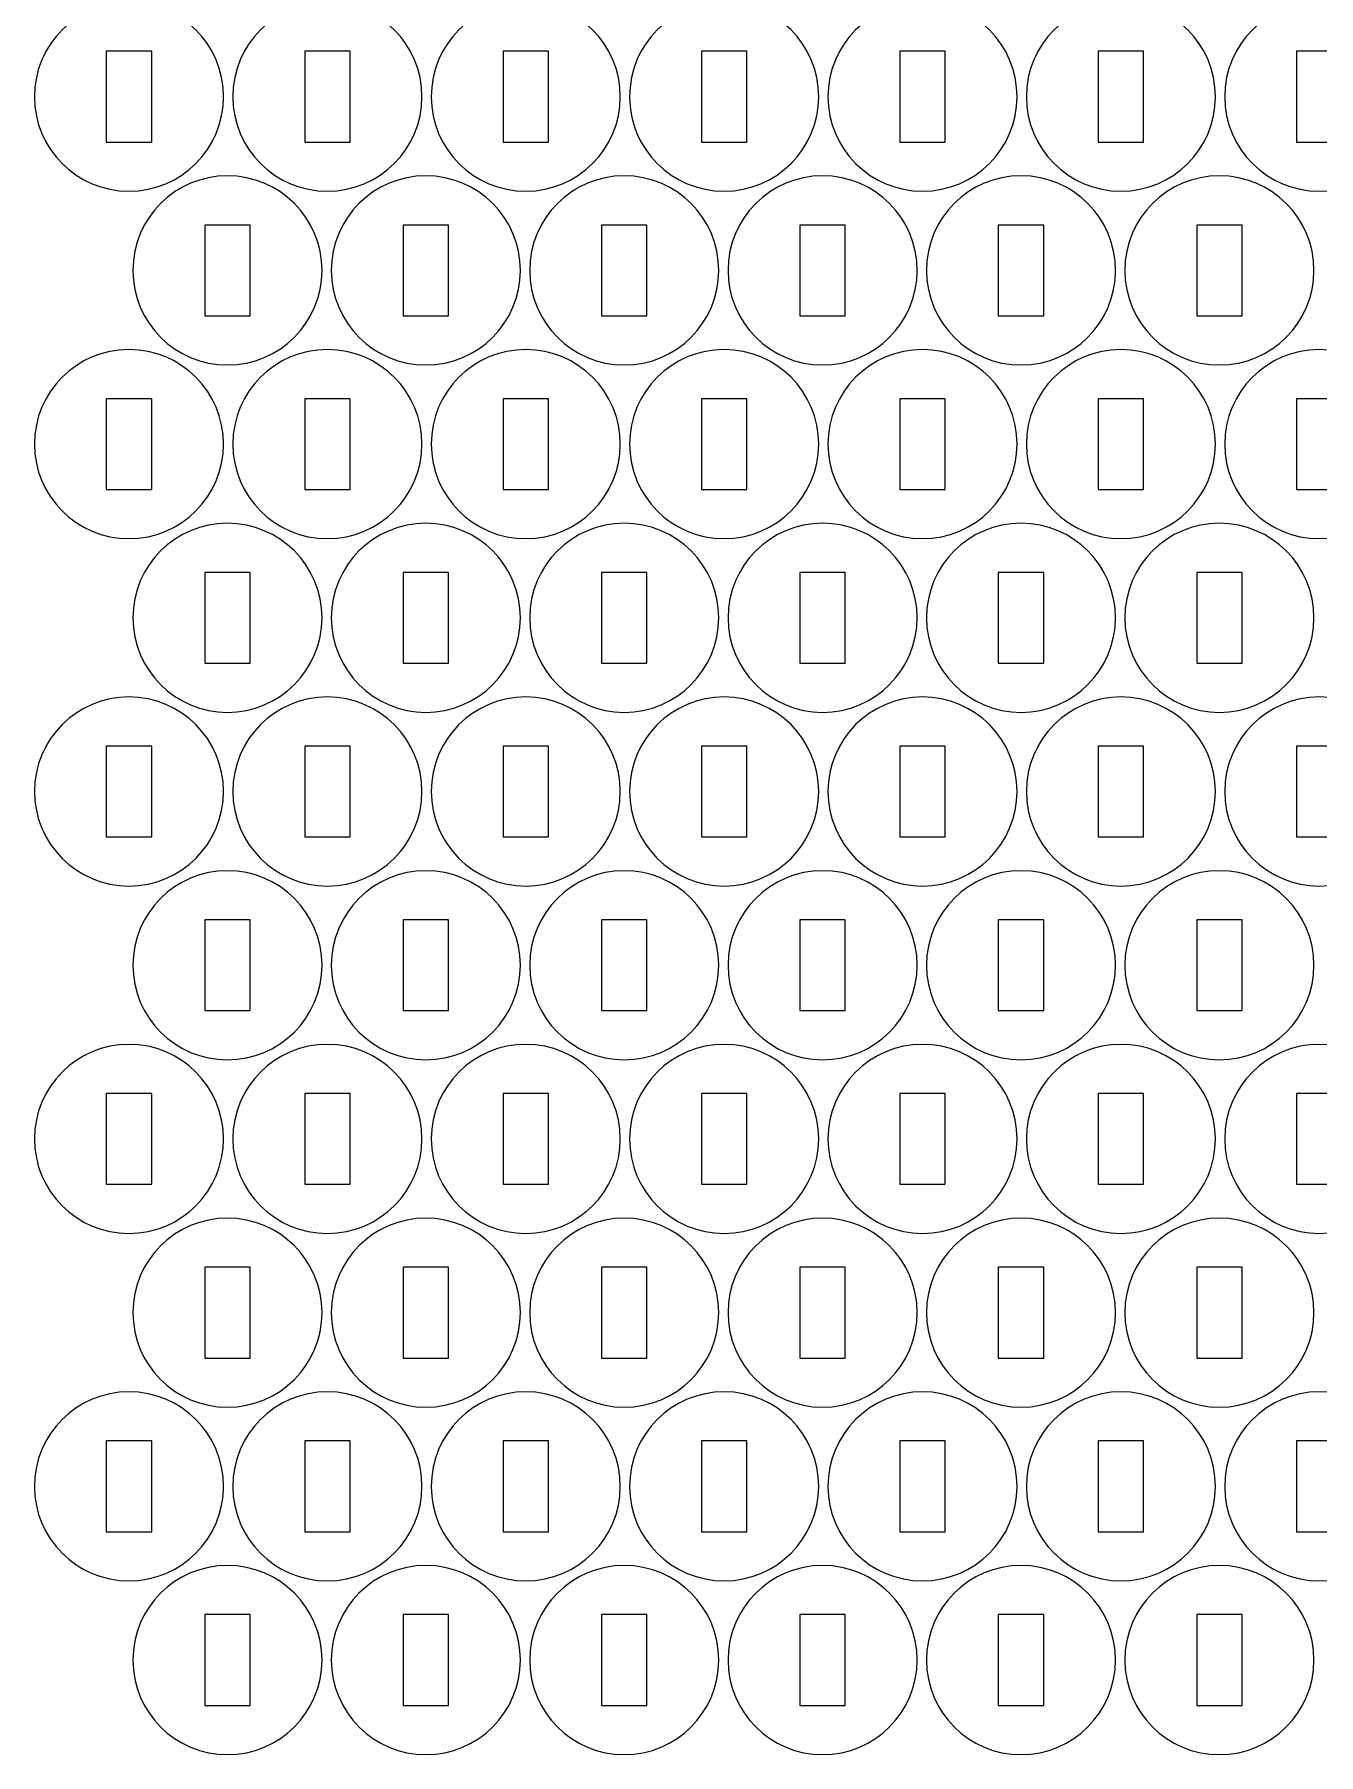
# Model space of a CAD drawing. Header units: millimetres. Extents: x -417 to 417, y -320 to 320.
# Drawn here: x -413.4 to -328.5, y -320.2 to -206.5 of the extents above; entities that cross this region are included whole.
import ezdxf

# ---------------------------------------------------------------- set-up
doc = ezdxf.new("R2010")
doc.units = ezdxf.units.MM
doc.header["$MEASUREMENT"] = 0
doc.layers.add('Camada 1', color=7, linetype='Continuous')

msp = doc.modelspace()

# ---------------------------------------------------------------- linework, layer by layer
at = {"layer": 'Camada 1', "lineweight": 20}
for points in [[(-407.1227, -204.3925), (-403.6709, -204.3925), (-400.8727, -207.1907), (-400.8727, -210.6425), (-400.8727, -210.6425), (-400.8727, -214.0943), (-403.6709, -216.8925), (-407.1227, -216.8925), (-407.1227, -216.8925), (-410.5745, -216.8925), (-413.3727, -214.0943), (-413.3727, -210.6425), (-413.3727, -210.6425), (-413.3727, -207.1907), (-410.5745, -204.3925), (-407.1227, -204.3925)], [(-394.0119, -204.3925), (-390.5601, -204.3925), (-387.7619, -207.1907), (-387.7619, -210.6425), (-387.7619, -210.6425), (-387.7619, -214.0943), (-390.5601, -216.8925), (-394.0119, -216.8925), (-394.0119, -216.8925), (-397.4637, -216.8925), (-400.2619, -214.0943), (-400.2619, -210.6425), (-400.2619, -210.6425), (-400.2619, -207.1907), (-397.4637, -204.3925), (-394.0119, -204.3925)], [(-380.9011, -204.3925), (-377.4493, -204.3925), (-374.6511, -207.1907), (-374.6511, -210.6425), (-374.6511, -210.6425), (-374.6511, -214.0943), (-377.4493, -216.8925), (-380.9011, -216.8925), (-380.9011, -216.8925), (-384.3529, -216.8925), (-387.1511, -214.0943), (-387.1511, -210.6425), (-387.1511, -210.6425), (-387.1511, -207.1907), (-384.3529, -204.3925), (-380.9011, -204.3925)], [(-367.7903, -204.3925), (-364.3385, -204.3925), (-361.5403, -207.1907), (-361.5403, -210.6425), (-361.5403, -210.6425), (-361.5403, -214.0943), (-364.3385, -216.8925), (-367.7903, -216.8925), (-367.7903, -216.8925), (-371.2421, -216.8925), (-374.0403, -214.0943), (-374.0403, -210.6425), (-374.0403, -210.6425), (-374.0403, -207.1907), (-371.2421, -204.3925), (-367.7903, -204.3925)], [(-354.6795, -204.3925), (-351.2277, -204.3925), (-348.4295, -207.1907), (-348.4295, -210.6425), (-348.4295, -210.6425), (-348.4295, -214.0943), (-351.2277, -216.8925), (-354.6795, -216.8925), (-354.6795, -216.8925), (-358.1313, -216.8925), (-360.9295, -214.0943), (-360.9295, -210.6425), (-360.9295, -210.6425), (-360.9295, -207.1907), (-358.1313, -204.3925), (-354.6795, -204.3925)], [(-341.5687, -204.3925), (-338.1169, -204.3925), (-335.3187, -207.1907), (-335.3187, -210.6425), (-335.3187, -210.6425), (-335.3187, -214.0943), (-338.1169, -216.8925), (-341.5687, -216.8925), (-341.5687, -216.8925), (-345.0205, -216.8925), (-347.8187, -214.0943), (-347.8187, -210.6425), (-347.8187, -210.6425), (-347.8187, -207.1907), (-345.0205, -204.3925), (-341.5687, -204.3925)], [(-328.4579, -204.3925), (-325.0061, -204.3925), (-322.2079, -207.1907), (-322.2079, -210.6425), (-322.2079, -210.6425), (-322.2079, -214.0943), (-325.0061, -216.8925), (-328.4579, -216.8925), (-328.4579, -216.8925), (-331.9097, -216.8925), (-334.7079, -214.0943), (-334.7079, -210.6425), (-334.7079, -210.6425), (-334.7079, -207.1907), (-331.9097, -204.3925), (-328.4579, -204.3925)], [(-408.6227, -207.6425), (-408.6227, -207.6425), (-405.6227, -207.6425), (-405.6227, -207.6425), (-405.6227, -207.6425), (-405.6227, -207.6425), (-405.6227, -213.6425), (-405.6227, -213.6425), (-405.6227, -213.6425), (-405.6227, -213.6425), (-408.6227, -213.6425), (-408.6227, -213.6425), (-408.6227, -213.6425), (-408.6227, -213.6425), (-408.6227, -207.6425), (-408.6227, -207.6425)], [(-395.5119, -207.6425), (-395.5119, -207.6425), (-392.5119, -207.6425), (-392.5119, -207.6425), (-392.5119, -207.6425), (-392.5119, -207.6425), (-392.5119, -213.6425), (-392.5119, -213.6425), (-392.5119, -213.6425), (-392.5119, -213.6425), (-395.5119, -213.6425), (-395.5119, -213.6425), (-395.5119, -213.6425), (-395.5119, -213.6425), (-395.5119, -207.6425), (-395.5119, -207.6425)], [(-382.4011, -207.6425), (-382.4011, -207.6425), (-379.4011, -207.6425), (-379.4011, -207.6425), (-379.4011, -207.6425), (-379.4011, -207.6425), (-379.4011, -213.6425), (-379.4011, -213.6425), (-379.4011, -213.6425), (-379.4011, -213.6425), (-382.4011, -213.6425), (-382.4011, -213.6425), (-382.4011, -213.6425), (-382.4011, -213.6425), (-382.4011, -207.6425), (-382.4011, -207.6425)], [(-369.2903, -207.6425), (-369.2903, -207.6425), (-366.2903, -207.6425), (-366.2903, -207.6425), (-366.2903, -207.6425), (-366.2903, -207.6425), (-366.2903, -213.6425), (-366.2903, -213.6425), (-366.2903, -213.6425), (-366.2903, -213.6425), (-369.2903, -213.6425), (-369.2903, -213.6425), (-369.2903, -213.6425), (-369.2903, -213.6425), (-369.2903, -207.6425), (-369.2903, -207.6425)], [(-356.1795, -207.6425), (-356.1795, -207.6425), (-353.1795, -207.6425), (-353.1795, -207.6425), (-353.1795, -207.6425), (-353.1795, -207.6425), (-353.1795, -213.6425), (-353.1795, -213.6425), (-353.1795, -213.6425), (-353.1795, -213.6425), (-356.1795, -213.6425), (-356.1795, -213.6425), (-356.1795, -213.6425), (-356.1795, -213.6425), (-356.1795, -207.6425), (-356.1795, -207.6425)], [(-343.0687, -207.6425), (-343.0687, -207.6425), (-340.0687, -207.6425), (-340.0687, -207.6425), (-340.0687, -207.6425), (-340.0687, -207.6425), (-340.0687, -213.6425), (-340.0687, -213.6425), (-340.0687, -213.6425), (-340.0687, -213.6425), (-343.0687, -213.6425), (-343.0687, -213.6425), (-343.0687, -213.6425), (-343.0687, -213.6425), (-343.0687, -207.6425), (-343.0687, -207.6425)], [(-329.9579, -207.6425), (-329.9579, -207.6425), (-326.9579, -207.6425), (-326.9579, -207.6425), (-326.9579, -207.6425), (-326.9579, -207.6425), (-326.9579, -213.6425), (-326.9579, -213.6425), (-326.9579, -213.6425), (-326.9579, -213.6425), (-329.9579, -213.6425), (-329.9579, -213.6425), (-329.9579, -213.6425), (-329.9579, -213.6425), (-329.9579, -207.6425), (-329.9579, -207.6425)], [(-400.614, -215.8754), (-397.1622, -215.8754), (-394.364, -218.6736), (-394.364, -222.1254), (-394.364, -222.1254), (-394.364, -225.5772), (-397.1622, -228.3754), (-400.614, -228.3754), (-400.614, -228.3754), (-404.0658, -228.3754), (-406.864, -225.5772), (-406.864, -222.1254), (-406.864, -222.1254), (-406.864, -218.6736), (-404.0658, -215.8754), (-400.614, -215.8754)], [(-387.5032, -215.8754), (-384.0514, -215.8754), (-381.2532, -218.6736), (-381.2532, -222.1254), (-381.2532, -222.1254), (-381.2532, -225.5772), (-384.0514, -228.3754), (-387.5032, -228.3754), (-387.5032, -228.3754), (-390.955, -228.3754), (-393.7532, -225.5772), (-393.7532, -222.1254), (-393.7532, -222.1254), (-393.7532, -218.6736), (-390.955, -215.8754), (-387.5032, -215.8754)], [(-374.3924, -215.8754), (-370.9406, -215.8754), (-368.1424, -218.6736), (-368.1424, -222.1254), (-368.1424, -222.1254), (-368.1424, -225.5772), (-370.9406, -228.3754), (-374.3924, -228.3754), (-374.3924, -228.3754), (-377.8442, -228.3754), (-380.6424, -225.5772), (-380.6424, -222.1254), (-380.6424, -222.1254), (-380.6424, -218.6736), (-377.8442, -215.8754), (-374.3924, -215.8754)], [(-361.2816, -215.8754), (-357.8298, -215.8754), (-355.0316, -218.6736), (-355.0316, -222.1254), (-355.0316, -222.1254), (-355.0316, -225.5772), (-357.8298, -228.3754), (-361.2816, -228.3754), (-361.2816, -228.3754), (-364.7334, -228.3754), (-367.5316, -225.5772), (-367.5316, -222.1254), (-367.5316, -222.1254), (-367.5316, -218.6736), (-364.7334, -215.8754), (-361.2816, -215.8754)], [(-348.1708, -215.8754), (-344.719, -215.8754), (-341.9208, -218.6736), (-341.9208, -222.1254), (-341.9208, -222.1254), (-341.9208, -225.5772), (-344.719, -228.3754), (-348.1708, -228.3754), (-348.1708, -228.3754), (-351.6226, -228.3754), (-354.4208, -225.5772), (-354.4208, -222.1254), (-354.4208, -222.1254), (-354.4208, -218.6736), (-351.6226, -215.8754), (-348.1708, -215.8754)], [(-335.06, -215.8754), (-331.6082, -215.8754), (-328.81, -218.6736), (-328.81, -222.1254), (-328.81, -222.1254), (-328.81, -225.5772), (-331.6082, -228.3754), (-335.06, -228.3754), (-335.06, -228.3754), (-338.5118, -228.3754), (-341.31, -225.5772), (-341.31, -222.1254), (-341.31, -222.1254), (-341.31, -218.6736), (-338.5118, -215.8754), (-335.06, -215.8754)], [(-402.114, -219.1254), (-402.114, -219.1254), (-399.114, -219.1254), (-399.114, -219.1254), (-399.114, -219.1254), (-399.114, -219.1254), (-399.114, -225.1254), (-399.114, -225.1254), (-399.114, -225.1254), (-399.114, -225.1254), (-402.114, -225.1254), (-402.114, -225.1254), (-402.114, -225.1254), (-402.114, -225.1254), (-402.114, -219.1254), (-402.114, -219.1254)], [(-389.0032, -219.1254), (-389.0032, -219.1254), (-386.0032, -219.1254), (-386.0032, -219.1254), (-386.0032, -219.1254), (-386.0032, -219.1254), (-386.0032, -225.1254), (-386.0032, -225.1254), (-386.0032, -225.1254), (-386.0032, -225.1254), (-389.0032, -225.1254), (-389.0032, -225.1254), (-389.0032, -225.1254), (-389.0032, -225.1254), (-389.0032, -219.1254), (-389.0032, -219.1254)], [(-375.8924, -219.1254), (-375.8924, -219.1254), (-372.8924, -219.1254), (-372.8924, -219.1254), (-372.8924, -219.1254), (-372.8924, -219.1254), (-372.8924, -225.1254), (-372.8924, -225.1254), (-372.8924, -225.1254), (-372.8924, -225.1254), (-375.8924, -225.1254), (-375.8924, -225.1254), (-375.8924, -225.1254), (-375.8924, -225.1254), (-375.8924, -219.1254), (-375.8924, -219.1254)], [(-362.7816, -219.1254), (-362.7816, -219.1254), (-359.7816, -219.1254), (-359.7816, -219.1254), (-359.7816, -219.1254), (-359.7816, -219.1254), (-359.7816, -225.1254), (-359.7816, -225.1254), (-359.7816, -225.1254), (-359.7816, -225.1254), (-362.7816, -225.1254), (-362.7816, -225.1254), (-362.7816, -225.1254), (-362.7816, -225.1254), (-362.7816, -219.1254), (-362.7816, -219.1254)], [(-349.6708, -219.1254), (-349.6708, -219.1254), (-346.6708, -219.1254), (-346.6708, -219.1254), (-346.6708, -219.1254), (-346.6708, -219.1254), (-346.6708, -225.1254), (-346.6708, -225.1254), (-346.6708, -225.1254), (-346.6708, -225.1254), (-349.6708, -225.1254), (-349.6708, -225.1254), (-349.6708, -225.1254), (-349.6708, -225.1254), (-349.6708, -219.1254), (-349.6708, -219.1254)], [(-336.56, -219.1254), (-336.56, -219.1254), (-333.56, -219.1254), (-333.56, -219.1254), (-333.56, -219.1254), (-333.56, -219.1254), (-333.56, -225.1254), (-333.56, -225.1254), (-333.56, -225.1254), (-333.56, -225.1254), (-336.56, -225.1254), (-336.56, -225.1254), (-336.56, -225.1254), (-336.56, -225.1254), (-336.56, -219.1254), (-336.56, -219.1254)], [(-407.1227, -227.3583), (-403.6709, -227.3583), (-400.8727, -230.1565), (-400.8727, -233.6083), (-400.8727, -233.6083), (-400.8727, -237.0601), (-403.6709, -239.8583), (-407.1227, -239.8583), (-407.1227, -239.8583), (-410.5745, -239.8583), (-413.3727, -237.0601), (-413.3727, -233.6083), (-413.3727, -233.6083), (-413.3727, -230.1565), (-410.5745, -227.3583), (-407.1227, -227.3583)], [(-394.0119, -227.3583), (-390.5601, -227.3583), (-387.7619, -230.1565), (-387.7619, -233.6083), (-387.7619, -233.6083), (-387.7619, -237.0601), (-390.5601, -239.8583), (-394.0119, -239.8583), (-394.0119, -239.8583), (-397.4637, -239.8583), (-400.2619, -237.0601), (-400.2619, -233.6083), (-400.2619, -233.6083), (-400.2619, -230.1565), (-397.4637, -227.3583), (-394.0119, -227.3583)], [(-380.9011, -227.3583), (-377.4493, -227.3583), (-374.6511, -230.1565), (-374.6511, -233.6083), (-374.6511, -233.6083), (-374.6511, -237.0601), (-377.4493, -239.8583), (-380.9011, -239.8583), (-380.9011, -239.8583), (-384.3529, -239.8583), (-387.1511, -237.0601), (-387.1511, -233.6083), (-387.1511, -233.6083), (-387.1511, -230.1565), (-384.3529, -227.3583), (-380.9011, -227.3583)], [(-367.7903, -227.3583), (-364.3385, -227.3583), (-361.5403, -230.1565), (-361.5403, -233.6083), (-361.5403, -233.6083), (-361.5403, -237.0601), (-364.3385, -239.8583), (-367.7903, -239.8583), (-367.7903, -239.8583), (-371.2421, -239.8583), (-374.0403, -237.0601), (-374.0403, -233.6083), (-374.0403, -233.6083), (-374.0403, -230.1565), (-371.2421, -227.3583), (-367.7903, -227.3583)], [(-354.6795, -227.3583), (-351.2277, -227.3583), (-348.4295, -230.1565), (-348.4295, -233.6083), (-348.4295, -233.6083), (-348.4295, -237.0601), (-351.2277, -239.8583), (-354.6795, -239.8583), (-354.6795, -239.8583), (-358.1313, -239.8583), (-360.9295, -237.0601), (-360.9295, -233.6083), (-360.9295, -233.6083), (-360.9295, -230.1565), (-358.1313, -227.3583), (-354.6795, -227.3583)], [(-341.5687, -227.3583), (-338.1169, -227.3583), (-335.3187, -230.1565), (-335.3187, -233.6083), (-335.3187, -233.6083), (-335.3187, -237.0601), (-338.1169, -239.8583), (-341.5687, -239.8583), (-341.5687, -239.8583), (-345.0205, -239.8583), (-347.8187, -237.0601), (-347.8187, -233.6083), (-347.8187, -233.6083), (-347.8187, -230.1565), (-345.0205, -227.3583), (-341.5687, -227.3583)], [(-328.4579, -227.3583), (-325.0061, -227.3583), (-322.2079, -230.1565), (-322.2079, -233.6083), (-322.2079, -233.6083), (-322.2079, -237.0601), (-325.0061, -239.8583), (-328.4579, -239.8583), (-328.4579, -239.8583), (-331.9097, -239.8583), (-334.7079, -237.0601), (-334.7079, -233.6083), (-334.7079, -233.6083), (-334.7079, -230.1565), (-331.9097, -227.3583), (-328.4579, -227.3583)], [(-408.6227, -230.6083), (-408.6227, -230.6083), (-405.6227, -230.6083), (-405.6227, -230.6083), (-405.6227, -230.6083), (-405.6227, -230.6083), (-405.6227, -236.6083), (-405.6227, -236.6083), (-405.6227, -236.6083), (-405.6227, -236.6083), (-408.6227, -236.6083), (-408.6227, -236.6083), (-408.6227, -236.6083), (-408.6227, -236.6083), (-408.6227, -230.6083), (-408.6227, -230.6083)], [(-395.5119, -230.6083), (-395.5119, -230.6083), (-392.5119, -230.6083), (-392.5119, -230.6083), (-392.5119, -230.6083), (-392.5119, -230.6083), (-392.5119, -236.6083), (-392.5119, -236.6083), (-392.5119, -236.6083), (-392.5119, -236.6083), (-395.5119, -236.6083), (-395.5119, -236.6083), (-395.5119, -236.6083), (-395.5119, -236.6083), (-395.5119, -230.6083), (-395.5119, -230.6083)], [(-382.4011, -230.6083), (-382.4011, -230.6083), (-379.4011, -230.6083), (-379.4011, -230.6083), (-379.4011, -230.6083), (-379.4011, -230.6083), (-379.4011, -236.6083), (-379.4011, -236.6083), (-379.4011, -236.6083), (-379.4011, -236.6083), (-382.4011, -236.6083), (-382.4011, -236.6083), (-382.4011, -236.6083), (-382.4011, -236.6083), (-382.4011, -230.6083), (-382.4011, -230.6083)], [(-369.2903, -230.6083), (-369.2903, -230.6083), (-366.2903, -230.6083), (-366.2903, -230.6083), (-366.2903, -230.6083), (-366.2903, -230.6083), (-366.2903, -236.6083), (-366.2903, -236.6083), (-366.2903, -236.6083), (-366.2903, -236.6083), (-369.2903, -236.6083), (-369.2903, -236.6083), (-369.2903, -236.6083), (-369.2903, -236.6083), (-369.2903, -230.6083), (-369.2903, -230.6083)], [(-356.1795, -230.6083), (-356.1795, -230.6083), (-353.1795, -230.6083), (-353.1795, -230.6083), (-353.1795, -230.6083), (-353.1795, -230.6083), (-353.1795, -236.6083), (-353.1795, -236.6083), (-353.1795, -236.6083), (-353.1795, -236.6083), (-356.1795, -236.6083), (-356.1795, -236.6083), (-356.1795, -236.6083), (-356.1795, -236.6083), (-356.1795, -230.6083), (-356.1795, -230.6083)], [(-343.0687, -230.6083), (-343.0687, -230.6083), (-340.0687, -230.6083), (-340.0687, -230.6083), (-340.0687, -230.6083), (-340.0687, -230.6083), (-340.0687, -236.6083), (-340.0687, -236.6083), (-340.0687, -236.6083), (-340.0687, -236.6083), (-343.0687, -236.6083), (-343.0687, -236.6083), (-343.0687, -236.6083), (-343.0687, -236.6083), (-343.0687, -230.6083), (-343.0687, -230.6083)], [(-329.9579, -230.6083), (-329.9579, -230.6083), (-326.9579, -230.6083), (-326.9579, -230.6083), (-326.9579, -230.6083), (-326.9579, -230.6083), (-326.9579, -236.6083), (-326.9579, -236.6083), (-326.9579, -236.6083), (-326.9579, -236.6083), (-329.9579, -236.6083), (-329.9579, -236.6083), (-329.9579, -236.6083), (-329.9579, -236.6083), (-329.9579, -230.6083), (-329.9579, -230.6083)], [(-400.614, -238.8412), (-397.1622, -238.8412), (-394.364, -241.6394), (-394.364, -245.0912), (-394.364, -245.0912), (-394.364, -248.543), (-397.1622, -251.3412), (-400.614, -251.3412), (-400.614, -251.3412), (-404.0658, -251.3412), (-406.864, -248.543), (-406.864, -245.0912), (-406.864, -245.0912), (-406.864, -241.6394), (-404.0658, -238.8412), (-400.614, -238.8412)], [(-387.5032, -238.8412), (-384.0514, -238.8412), (-381.2532, -241.6394), (-381.2532, -245.0912), (-381.2532, -245.0912), (-381.2532, -248.543), (-384.0514, -251.3412), (-387.5032, -251.3412), (-387.5032, -251.3412), (-390.955, -251.3412), (-393.7532, -248.543), (-393.7532, -245.0912), (-393.7532, -245.0912), (-393.7532, -241.6394), (-390.955, -238.8412), (-387.5032, -238.8412)], [(-374.3924, -238.8412), (-370.9406, -238.8412), (-368.1424, -241.6394), (-368.1424, -245.0912), (-368.1424, -245.0912), (-368.1424, -248.543), (-370.9406, -251.3412), (-374.3924, -251.3412), (-374.3924, -251.3412), (-377.8442, -251.3412), (-380.6424, -248.543), (-380.6424, -245.0912), (-380.6424, -245.0912), (-380.6424, -241.6394), (-377.8442, -238.8412), (-374.3924, -238.8412)], [(-361.2816, -238.8412), (-357.8298, -238.8412), (-355.0316, -241.6394), (-355.0316, -245.0912), (-355.0316, -245.0912), (-355.0316, -248.543), (-357.8298, -251.3412), (-361.2816, -251.3412), (-361.2816, -251.3412), (-364.7334, -251.3412), (-367.5316, -248.543), (-367.5316, -245.0912), (-367.5316, -245.0912), (-367.5316, -241.6394), (-364.7334, -238.8412), (-361.2816, -238.8412)], [(-348.1708, -238.8412), (-344.719, -238.8412), (-341.9208, -241.6394), (-341.9208, -245.0912), (-341.9208, -245.0912), (-341.9208, -248.543), (-344.719, -251.3412), (-348.1708, -251.3412), (-348.1708, -251.3412), (-351.6226, -251.3412), (-354.4208, -248.543), (-354.4208, -245.0912), (-354.4208, -245.0912), (-354.4208, -241.6394), (-351.6226, -238.8412), (-348.1708, -238.8412)], [(-335.06, -238.8412), (-331.6082, -238.8412), (-328.81, -241.6394), (-328.81, -245.0912), (-328.81, -245.0912), (-328.81, -248.543), (-331.6082, -251.3412), (-335.06, -251.3412), (-335.06, -251.3412), (-338.5118, -251.3412), (-341.31, -248.543), (-341.31, -245.0912), (-341.31, -245.0912), (-341.31, -241.6394), (-338.5118, -238.8412), (-335.06, -238.8412)], [(-402.114, -242.0912), (-402.114, -242.0912), (-399.114, -242.0912), (-399.114, -242.0912), (-399.114, -242.0912), (-399.114, -242.0912), (-399.114, -248.0912), (-399.114, -248.0912), (-399.114, -248.0912), (-399.114, -248.0912), (-402.114, -248.0912), (-402.114, -248.0912), (-402.114, -248.0912), (-402.114, -248.0912), (-402.114, -242.0912), (-402.114, -242.0912)], [(-389.0032, -242.0912), (-389.0032, -242.0912), (-386.0032, -242.0912), (-386.0032, -242.0912), (-386.0032, -242.0912), (-386.0032, -242.0912), (-386.0032, -248.0912), (-386.0032, -248.0912), (-386.0032, -248.0912), (-386.0032, -248.0912), (-389.0032, -248.0912), (-389.0032, -248.0912), (-389.0032, -248.0912), (-389.0032, -248.0912), (-389.0032, -242.0912), (-389.0032, -242.0912)], [(-375.8924, -242.0912), (-375.8924, -242.0912), (-372.8924, -242.0912), (-372.8924, -242.0912), (-372.8924, -242.0912), (-372.8924, -242.0912), (-372.8924, -248.0912), (-372.8924, -248.0912), (-372.8924, -248.0912), (-372.8924, -248.0912), (-375.8924, -248.0912), (-375.8924, -248.0912), (-375.8924, -248.0912), (-375.8924, -248.0912), (-375.8924, -242.0912), (-375.8924, -242.0912)], [(-362.7816, -242.0912), (-362.7816, -242.0912), (-359.7816, -242.0912), (-359.7816, -242.0912), (-359.7816, -242.0912), (-359.7816, -242.0912), (-359.7816, -248.0912), (-359.7816, -248.0912), (-359.7816, -248.0912), (-359.7816, -248.0912), (-362.7816, -248.0912), (-362.7816, -248.0912), (-362.7816, -248.0912), (-362.7816, -248.0912), (-362.7816, -242.0912), (-362.7816, -242.0912)], [(-349.6708, -242.0912), (-349.6708, -242.0912), (-346.6708, -242.0912), (-346.6708, -242.0912), (-346.6708, -242.0912), (-346.6708, -242.0912), (-346.6708, -248.0912), (-346.6708, -248.0912), (-346.6708, -248.0912), (-346.6708, -248.0912), (-349.6708, -248.0912), (-349.6708, -248.0912), (-349.6708, -248.0912), (-349.6708, -248.0912), (-349.6708, -242.0912), (-349.6708, -242.0912)], [(-336.56, -242.0912), (-336.56, -242.0912), (-333.56, -242.0912), (-333.56, -242.0912), (-333.56, -242.0912), (-333.56, -242.0912), (-333.56, -248.0912), (-333.56, -248.0912), (-333.56, -248.0912), (-333.56, -248.0912), (-336.56, -248.0912), (-336.56, -248.0912), (-336.56, -248.0912), (-336.56, -248.0912), (-336.56, -242.0912), (-336.56, -242.0912)], [(-407.1227, -250.3241), (-403.6709, -250.3241), (-400.8727, -253.1223), (-400.8727, -256.5741), (-400.8727, -256.5741), (-400.8727, -260.0259), (-403.6709, -262.8241), (-407.1227, -262.8241), (-407.1227, -262.8241), (-410.5745, -262.8241), (-413.3727, -260.0259), (-413.3727, -256.5741), (-413.3727, -256.5741), (-413.3727, -253.1223), (-410.5745, -250.3241), (-407.1227, -250.3241)], [(-394.0119, -250.3241), (-390.5601, -250.3241), (-387.7619, -253.1223), (-387.7619, -256.5741), (-387.7619, -256.5741), (-387.7619, -260.0259), (-390.5601, -262.8241), (-394.0119, -262.8241), (-394.0119, -262.8241), (-397.4637, -262.8241), (-400.2619, -260.0259), (-400.2619, -256.5741), (-400.2619, -256.5741), (-400.2619, -253.1223), (-397.4637, -250.3241), (-394.0119, -250.3241)], [(-380.9011, -250.3241), (-377.4493, -250.3241), (-374.6511, -253.1223), (-374.6511, -256.5741), (-374.6511, -256.5741), (-374.6511, -260.0259), (-377.4493, -262.8241), (-380.9011, -262.8241), (-380.9011, -262.8241), (-384.3529, -262.8241), (-387.1511, -260.0259), (-387.1511, -256.5741), (-387.1511, -256.5741), (-387.1511, -253.1223), (-384.3529, -250.3241), (-380.9011, -250.3241)], [(-367.7903, -250.3241), (-364.3385, -250.3241), (-361.5403, -253.1223), (-361.5403, -256.5741), (-361.5403, -256.5741), (-361.5403, -260.0259), (-364.3385, -262.8241), (-367.7903, -262.8241), (-367.7903, -262.8241), (-371.2421, -262.8241), (-374.0403, -260.0259), (-374.0403, -256.5741), (-374.0403, -256.5741), (-374.0403, -253.1223), (-371.2421, -250.3241), (-367.7903, -250.3241)], [(-354.6795, -250.3241), (-351.2277, -250.3241), (-348.4295, -253.1223), (-348.4295, -256.5741), (-348.4295, -256.5741), (-348.4295, -260.0259), (-351.2277, -262.8241), (-354.6795, -262.8241), (-354.6795, -262.8241), (-358.1313, -262.8241), (-360.9295, -260.0259), (-360.9295, -256.5741), (-360.9295, -256.5741), (-360.9295, -253.1223), (-358.1313, -250.3241), (-354.6795, -250.3241)], [(-341.5687, -250.3241), (-338.1169, -250.3241), (-335.3187, -253.1223), (-335.3187, -256.5741), (-335.3187, -256.5741), (-335.3187, -260.0259), (-338.1169, -262.8241), (-341.5687, -262.8241), (-341.5687, -262.8241), (-345.0205, -262.8241), (-347.8187, -260.0259), (-347.8187, -256.5741), (-347.8187, -256.5741), (-347.8187, -253.1223), (-345.0205, -250.3241), (-341.5687, -250.3241)], [(-328.4579, -250.3241), (-325.0061, -250.3241), (-322.2079, -253.1223), (-322.2079, -256.5741), (-322.2079, -256.5741), (-322.2079, -260.0259), (-325.0061, -262.8241), (-328.4579, -262.8241), (-328.4579, -262.8241), (-331.9097, -262.8241), (-334.7079, -260.0259), (-334.7079, -256.5741), (-334.7079, -256.5741), (-334.7079, -253.1223), (-331.9097, -250.3241), (-328.4579, -250.3241)], [(-408.6227, -253.5741), (-408.6227, -253.5741), (-405.6227, -253.5741), (-405.6227, -253.5741), (-405.6227, -253.5741), (-405.6227, -253.5741), (-405.6227, -259.5741), (-405.6227, -259.5741), (-405.6227, -259.5741), (-405.6227, -259.5741), (-408.6227, -259.5741), (-408.6227, -259.5741), (-408.6227, -259.5741), (-408.6227, -259.5741), (-408.6227, -253.5741), (-408.6227, -253.5741)], [(-395.5119, -253.5741), (-395.5119, -253.5741), (-392.5119, -253.5741), (-392.5119, -253.5741), (-392.5119, -253.5741), (-392.5119, -253.5741), (-392.5119, -259.5741), (-392.5119, -259.5741), (-392.5119, -259.5741), (-392.5119, -259.5741), (-395.5119, -259.5741), (-395.5119, -259.5741), (-395.5119, -259.5741), (-395.5119, -259.5741), (-395.5119, -253.5741), (-395.5119, -253.5741)], [(-382.4011, -253.5741), (-382.4011, -253.5741), (-379.4011, -253.5741), (-379.4011, -253.5741), (-379.4011, -253.5741), (-379.4011, -253.5741), (-379.4011, -259.5741), (-379.4011, -259.5741), (-379.4011, -259.5741), (-379.4011, -259.5741), (-382.4011, -259.5741), (-382.4011, -259.5741), (-382.4011, -259.5741), (-382.4011, -259.5741), (-382.4011, -253.5741), (-382.4011, -253.5741)], [(-369.2903, -253.5741), (-369.2903, -253.5741), (-366.2903, -253.5741), (-366.2903, -253.5741), (-366.2903, -253.5741), (-366.2903, -253.5741), (-366.2903, -259.5741), (-366.2903, -259.5741), (-366.2903, -259.5741), (-366.2903, -259.5741), (-369.2903, -259.5741), (-369.2903, -259.5741), (-369.2903, -259.5741), (-369.2903, -259.5741), (-369.2903, -253.5741), (-369.2903, -253.5741)], [(-356.1795, -253.5741), (-356.1795, -253.5741), (-353.1795, -253.5741), (-353.1795, -253.5741), (-353.1795, -253.5741), (-353.1795, -253.5741), (-353.1795, -259.5741), (-353.1795, -259.5741), (-353.1795, -259.5741), (-353.1795, -259.5741), (-356.1795, -259.5741), (-356.1795, -259.5741), (-356.1795, -259.5741), (-356.1795, -259.5741), (-356.1795, -253.5741), (-356.1795, -253.5741)], [(-343.0687, -253.5741), (-343.0687, -253.5741), (-340.0687, -253.5741), (-340.0687, -253.5741), (-340.0687, -253.5741), (-340.0687, -253.5741), (-340.0687, -259.5741), (-340.0687, -259.5741), (-340.0687, -259.5741), (-340.0687, -259.5741), (-343.0687, -259.5741), (-343.0687, -259.5741), (-343.0687, -259.5741), (-343.0687, -259.5741), (-343.0687, -253.5741), (-343.0687, -253.5741)], [(-329.9579, -253.5741), (-329.9579, -253.5741), (-326.9579, -253.5741), (-326.9579, -253.5741), (-326.9579, -253.5741), (-326.9579, -253.5741), (-326.9579, -259.5741), (-326.9579, -259.5741), (-326.9579, -259.5741), (-326.9579, -259.5741), (-329.9579, -259.5741), (-329.9579, -259.5741), (-329.9579, -259.5741), (-329.9579, -259.5741), (-329.9579, -253.5741), (-329.9579, -253.5741)], [(-400.614, -261.807), (-397.1622, -261.807), (-394.364, -264.6052), (-394.364, -268.057), (-394.364, -268.057), (-394.364, -271.5088), (-397.1622, -274.307), (-400.614, -274.307), (-400.614, -274.307), (-404.0658, -274.307), (-406.864, -271.5088), (-406.864, -268.057), (-406.864, -268.057), (-406.864, -264.6052), (-404.0658, -261.807), (-400.614, -261.807)], [(-387.5032, -261.807), (-384.0514, -261.807), (-381.2532, -264.6052), (-381.2532, -268.057), (-381.2532, -268.057), (-381.2532, -271.5088), (-384.0514, -274.307), (-387.5032, -274.307), (-387.5032, -274.307), (-390.955, -274.307), (-393.7532, -271.5088), (-393.7532, -268.057), (-393.7532, -268.057), (-393.7532, -264.6052), (-390.955, -261.807), (-387.5032, -261.807)], [(-374.3924, -261.807), (-370.9406, -261.807), (-368.1424, -264.6052), (-368.1424, -268.057), (-368.1424, -268.057), (-368.1424, -271.5088), (-370.9406, -274.307), (-374.3924, -274.307), (-374.3924, -274.307), (-377.8442, -274.307), (-380.6424, -271.5088), (-380.6424, -268.057), (-380.6424, -268.057), (-380.6424, -264.6052), (-377.8442, -261.807), (-374.3924, -261.807)], [(-361.2816, -261.807), (-357.8298, -261.807), (-355.0316, -264.6052), (-355.0316, -268.057), (-355.0316, -268.057), (-355.0316, -271.5088), (-357.8298, -274.307), (-361.2816, -274.307), (-361.2816, -274.307), (-364.7334, -274.307), (-367.5316, -271.5088), (-367.5316, -268.057), (-367.5316, -268.057), (-367.5316, -264.6052), (-364.7334, -261.807), (-361.2816, -261.807)], [(-348.1708, -261.807), (-344.719, -261.807), (-341.9208, -264.6052), (-341.9208, -268.057), (-341.9208, -268.057), (-341.9208, -271.5088), (-344.719, -274.307), (-348.1708, -274.307), (-348.1708, -274.307), (-351.6226, -274.307), (-354.4208, -271.5088), (-354.4208, -268.057), (-354.4208, -268.057), (-354.4208, -264.6052), (-351.6226, -261.807), (-348.1708, -261.807)], [(-335.06, -261.807), (-331.6082, -261.807), (-328.81, -264.6052), (-328.81, -268.057), (-328.81, -268.057), (-328.81, -271.5088), (-331.6082, -274.307), (-335.06, -274.307), (-335.06, -274.307), (-338.5118, -274.307), (-341.31, -271.5088), (-341.31, -268.057), (-341.31, -268.057), (-341.31, -264.6052), (-338.5118, -261.807), (-335.06, -261.807)], [(-402.114, -265.057), (-402.114, -265.057), (-399.114, -265.057), (-399.114, -265.057), (-399.114, -265.057), (-399.114, -265.057), (-399.114, -271.057), (-399.114, -271.057), (-399.114, -271.057), (-399.114, -271.057), (-402.114, -271.057), (-402.114, -271.057), (-402.114, -271.057), (-402.114, -271.057), (-402.114, -265.057), (-402.114, -265.057)], [(-389.0032, -265.057), (-389.0032, -265.057), (-386.0032, -265.057), (-386.0032, -265.057), (-386.0032, -265.057), (-386.0032, -265.057), (-386.0032, -271.057), (-386.0032, -271.057), (-386.0032, -271.057), (-386.0032, -271.057), (-389.0032, -271.057), (-389.0032, -271.057), (-389.0032, -271.057), (-389.0032, -271.057), (-389.0032, -265.057), (-389.0032, -265.057)], [(-375.8924, -265.057), (-375.8924, -265.057), (-372.8924, -265.057), (-372.8924, -265.057), (-372.8924, -265.057), (-372.8924, -265.057), (-372.8924, -271.057), (-372.8924, -271.057), (-372.8924, -271.057), (-372.8924, -271.057), (-375.8924, -271.057), (-375.8924, -271.057), (-375.8924, -271.057), (-375.8924, -271.057), (-375.8924, -265.057), (-375.8924, -265.057)], [(-362.7816, -265.057), (-362.7816, -265.057), (-359.7816, -265.057), (-359.7816, -265.057), (-359.7816, -265.057), (-359.7816, -265.057), (-359.7816, -271.057), (-359.7816, -271.057), (-359.7816, -271.057), (-359.7816, -271.057), (-362.7816, -271.057), (-362.7816, -271.057), (-362.7816, -271.057), (-362.7816, -271.057), (-362.7816, -265.057), (-362.7816, -265.057)], [(-349.6708, -265.057), (-349.6708, -265.057), (-346.6708, -265.057), (-346.6708, -265.057), (-346.6708, -265.057), (-346.6708, -265.057), (-346.6708, -271.057), (-346.6708, -271.057), (-346.6708, -271.057), (-346.6708, -271.057), (-349.6708, -271.057), (-349.6708, -271.057), (-349.6708, -271.057), (-349.6708, -271.057), (-349.6708, -265.057), (-349.6708, -265.057)], [(-336.56, -265.057), (-336.56, -265.057), (-333.56, -265.057), (-333.56, -265.057), (-333.56, -265.057), (-333.56, -265.057), (-333.56, -271.057), (-333.56, -271.057), (-333.56, -271.057), (-333.56, -271.057), (-336.56, -271.057), (-336.56, -271.057), (-336.56, -271.057), (-336.56, -271.057), (-336.56, -265.057), (-336.56, -265.057)], [(-407.1227, -273.2899), (-403.6709, -273.2899), (-400.8727, -276.0881), (-400.8727, -279.5399), (-400.8727, -279.5399), (-400.8727, -282.9917), (-403.6709, -285.7899), (-407.1227, -285.7899), (-407.1227, -285.7899), (-410.5745, -285.7899), (-413.3727, -282.9917), (-413.3727, -279.5399), (-413.3727, -279.5399), (-413.3727, -276.0881), (-410.5745, -273.2899), (-407.1227, -273.2899)], [(-394.0119, -273.2899), (-390.5601, -273.2899), (-387.7619, -276.0881), (-387.7619, -279.5399), (-387.7619, -279.5399), (-387.7619, -282.9917), (-390.5601, -285.7899), (-394.0119, -285.7899), (-394.0119, -285.7899), (-397.4637, -285.7899), (-400.2619, -282.9917), (-400.2619, -279.5399), (-400.2619, -279.5399), (-400.2619, -276.0881), (-397.4637, -273.2899), (-394.0119, -273.2899)], [(-380.9011, -273.2899), (-377.4493, -273.2899), (-374.6511, -276.0881), (-374.6511, -279.5399), (-374.6511, -279.5399), (-374.6511, -282.9917), (-377.4493, -285.7899), (-380.9011, -285.7899), (-380.9011, -285.7899), (-384.3529, -285.7899), (-387.1511, -282.9917), (-387.1511, -279.5399), (-387.1511, -279.5399), (-387.1511, -276.0881), (-384.3529, -273.2899), (-380.9011, -273.2899)], [(-367.7903, -273.2899), (-364.3385, -273.2899), (-361.5403, -276.0881), (-361.5403, -279.5399), (-361.5403, -279.5399), (-361.5403, -282.9917), (-364.3385, -285.7899), (-367.7903, -285.7899), (-367.7903, -285.7899), (-371.2421, -285.7899), (-374.0403, -282.9917), (-374.0403, -279.5399), (-374.0403, -279.5399), (-374.0403, -276.0881), (-371.2421, -273.2899), (-367.7903, -273.2899)], [(-354.6795, -273.2899), (-351.2277, -273.2899), (-348.4295, -276.0881), (-348.4295, -279.5399), (-348.4295, -279.5399), (-348.4295, -282.9917), (-351.2277, -285.7899), (-354.6795, -285.7899), (-354.6795, -285.7899), (-358.1313, -285.7899), (-360.9295, -282.9917), (-360.9295, -279.5399), (-360.9295, -279.5399), (-360.9295, -276.0881), (-358.1313, -273.2899), (-354.6795, -273.2899)], [(-341.5687, -273.2899), (-338.1169, -273.2899), (-335.3187, -276.0881), (-335.3187, -279.5399), (-335.3187, -279.5399), (-335.3187, -282.9917), (-338.1169, -285.7899), (-341.5687, -285.7899), (-341.5687, -285.7899), (-345.0205, -285.7899), (-347.8187, -282.9917), (-347.8187, -279.5399), (-347.8187, -279.5399), (-347.8187, -276.0881), (-345.0205, -273.2899), (-341.5687, -273.2899)], [(-328.4579, -273.2899), (-325.0061, -273.2899), (-322.2079, -276.0881), (-322.2079, -279.5399), (-322.2079, -279.5399), (-322.2079, -282.9917), (-325.0061, -285.7899), (-328.4579, -285.7899), (-328.4579, -285.7899), (-331.9097, -285.7899), (-334.7079, -282.9917), (-334.7079, -279.5399), (-334.7079, -279.5399), (-334.7079, -276.0881), (-331.9097, -273.2899), (-328.4579, -273.2899)], [(-408.6227, -276.5399), (-408.6227, -276.5399), (-405.6227, -276.5399), (-405.6227, -276.5399), (-405.6227, -276.5399), (-405.6227, -276.5399), (-405.6227, -282.5399), (-405.6227, -282.5399), (-405.6227, -282.5399), (-405.6227, -282.5399), (-408.6227, -282.5399), (-408.6227, -282.5399), (-408.6227, -282.5399), (-408.6227, -282.5399), (-408.6227, -276.5399), (-408.6227, -276.5399)], [(-395.5119, -276.5399), (-395.5119, -276.5399), (-392.5119, -276.5399), (-392.5119, -276.5399), (-392.5119, -276.5399), (-392.5119, -276.5399), (-392.5119, -282.5399), (-392.5119, -282.5399), (-392.5119, -282.5399), (-392.5119, -282.5399), (-395.5119, -282.5399), (-395.5119, -282.5399), (-395.5119, -282.5399), (-395.5119, -282.5399), (-395.5119, -276.5399), (-395.5119, -276.5399)], [(-382.4011, -276.5399), (-382.4011, -276.5399), (-379.4011, -276.5399), (-379.4011, -276.5399), (-379.4011, -276.5399), (-379.4011, -276.5399), (-379.4011, -282.5399), (-379.4011, -282.5399), (-379.4011, -282.5399), (-379.4011, -282.5399), (-382.4011, -282.5399), (-382.4011, -282.5399), (-382.4011, -282.5399), (-382.4011, -282.5399), (-382.4011, -276.5399), (-382.4011, -276.5399)], [(-369.2903, -276.5399), (-369.2903, -276.5399), (-366.2903, -276.5399), (-366.2903, -276.5399), (-366.2903, -276.5399), (-366.2903, -276.5399), (-366.2903, -282.5399), (-366.2903, -282.5399), (-366.2903, -282.5399), (-366.2903, -282.5399), (-369.2903, -282.5399), (-369.2903, -282.5399), (-369.2903, -282.5399), (-369.2903, -282.5399), (-369.2903, -276.5399), (-369.2903, -276.5399)], [(-356.1795, -276.5399), (-356.1795, -276.5399), (-353.1795, -276.5399), (-353.1795, -276.5399), (-353.1795, -276.5399), (-353.1795, -276.5399), (-353.1795, -282.5399), (-353.1795, -282.5399), (-353.1795, -282.5399), (-353.1795, -282.5399), (-356.1795, -282.5399), (-356.1795, -282.5399), (-356.1795, -282.5399), (-356.1795, -282.5399), (-356.1795, -276.5399), (-356.1795, -276.5399)], [(-343.0687, -276.5399), (-343.0687, -276.5399), (-340.0687, -276.5399), (-340.0687, -276.5399), (-340.0687, -276.5399), (-340.0687, -276.5399), (-340.0687, -282.5399), (-340.0687, -282.5399), (-340.0687, -282.5399), (-340.0687, -282.5399), (-343.0687, -282.5399), (-343.0687, -282.5399), (-343.0687, -282.5399), (-343.0687, -282.5399), (-343.0687, -276.5399), (-343.0687, -276.5399)], [(-329.9579, -276.5399), (-329.9579, -276.5399), (-326.9579, -276.5399), (-326.9579, -276.5399), (-326.9579, -276.5399), (-326.9579, -276.5399), (-326.9579, -282.5399), (-326.9579, -282.5399), (-326.9579, -282.5399), (-326.9579, -282.5399), (-329.9579, -282.5399), (-329.9579, -282.5399), (-329.9579, -282.5399), (-329.9579, -282.5399), (-329.9579, -276.5399), (-329.9579, -276.5399)], [(-400.614, -284.7728), (-397.1622, -284.7728), (-394.364, -287.571), (-394.364, -291.0228), (-394.364, -291.0228), (-394.364, -294.4746), (-397.1622, -297.2728), (-400.614, -297.2728), (-400.614, -297.2728), (-404.0658, -297.2728), (-406.864, -294.4746), (-406.864, -291.0228), (-406.864, -291.0228), (-406.864, -287.571), (-404.0658, -284.7728), (-400.614, -284.7728)], [(-387.5032, -284.7728), (-384.0514, -284.7728), (-381.2532, -287.571), (-381.2532, -291.0228), (-381.2532, -291.0228), (-381.2532, -294.4746), (-384.0514, -297.2728), (-387.5032, -297.2728), (-387.5032, -297.2728), (-390.955, -297.2728), (-393.7532, -294.4746), (-393.7532, -291.0228), (-393.7532, -291.0228), (-393.7532, -287.571), (-390.955, -284.7728), (-387.5032, -284.7728)], [(-374.3924, -284.7728), (-370.9406, -284.7728), (-368.1424, -287.571), (-368.1424, -291.0228), (-368.1424, -291.0228), (-368.1424, -294.4746), (-370.9406, -297.2728), (-374.3924, -297.2728), (-374.3924, -297.2728), (-377.8442, -297.2728), (-380.6424, -294.4746), (-380.6424, -291.0228), (-380.6424, -291.0228), (-380.6424, -287.571), (-377.8442, -284.7728), (-374.3924, -284.7728)], [(-361.2816, -284.7728), (-357.8298, -284.7728), (-355.0316, -287.571), (-355.0316, -291.0228), (-355.0316, -291.0228), (-355.0316, -294.4746), (-357.8298, -297.2728), (-361.2816, -297.2728), (-361.2816, -297.2728), (-364.7334, -297.2728), (-367.5316, -294.4746), (-367.5316, -291.0228), (-367.5316, -291.0228), (-367.5316, -287.571), (-364.7334, -284.7728), (-361.2816, -284.7728)], [(-348.1708, -284.7728), (-344.719, -284.7728), (-341.9208, -287.571), (-341.9208, -291.0228), (-341.9208, -291.0228), (-341.9208, -294.4746), (-344.719, -297.2728), (-348.1708, -297.2728), (-348.1708, -297.2728), (-351.6226, -297.2728), (-354.4208, -294.4746), (-354.4208, -291.0228), (-354.4208, -291.0228), (-354.4208, -287.571), (-351.6226, -284.7728), (-348.1708, -284.7728)], [(-335.06, -284.7728), (-331.6082, -284.7728), (-328.81, -287.571), (-328.81, -291.0228), (-328.81, -291.0228), (-328.81, -294.4746), (-331.6082, -297.2728), (-335.06, -297.2728), (-335.06, -297.2728), (-338.5118, -297.2728), (-341.31, -294.4746), (-341.31, -291.0228), (-341.31, -291.0228), (-341.31, -287.571), (-338.5118, -284.7728), (-335.06, -284.7728)], [(-402.114, -288.0228), (-402.114, -288.0228), (-399.114, -288.0228), (-399.114, -288.0228), (-399.114, -288.0228), (-399.114, -288.0228), (-399.114, -294.0228), (-399.114, -294.0228), (-399.114, -294.0228), (-399.114, -294.0228), (-402.114, -294.0228), (-402.114, -294.0228), (-402.114, -294.0228), (-402.114, -294.0228), (-402.114, -288.0228), (-402.114, -288.0228)], [(-389.0032, -288.0228), (-389.0032, -288.0228), (-386.0032, -288.0228), (-386.0032, -288.0228), (-386.0032, -288.0228), (-386.0032, -288.0228), (-386.0032, -294.0228), (-386.0032, -294.0228), (-386.0032, -294.0228), (-386.0032, -294.0228), (-389.0032, -294.0228), (-389.0032, -294.0228), (-389.0032, -294.0228), (-389.0032, -294.0228), (-389.0032, -288.0228), (-389.0032, -288.0228)], [(-375.8924, -288.0228), (-375.8924, -288.0228), (-372.8924, -288.0228), (-372.8924, -288.0228), (-372.8924, -288.0228), (-372.8924, -288.0228), (-372.8924, -294.0228), (-372.8924, -294.0228), (-372.8924, -294.0228), (-372.8924, -294.0228), (-375.8924, -294.0228), (-375.8924, -294.0228), (-375.8924, -294.0228), (-375.8924, -294.0228), (-375.8924, -288.0228), (-375.8924, -288.0228)], [(-362.7816, -288.0228), (-362.7816, -288.0228), (-359.7816, -288.0228), (-359.7816, -288.0228), (-359.7816, -288.0228), (-359.7816, -288.0228), (-359.7816, -294.0228), (-359.7816, -294.0228), (-359.7816, -294.0228), (-359.7816, -294.0228), (-362.7816, -294.0228), (-362.7816, -294.0228), (-362.7816, -294.0228), (-362.7816, -294.0228), (-362.7816, -288.0228), (-362.7816, -288.0228)], [(-349.6708, -288.0228), (-349.6708, -288.0228), (-346.6708, -288.0228), (-346.6708, -288.0228), (-346.6708, -288.0228), (-346.6708, -288.0228), (-346.6708, -294.0228), (-346.6708, -294.0228), (-346.6708, -294.0228), (-346.6708, -294.0228), (-349.6708, -294.0228), (-349.6708, -294.0228), (-349.6708, -294.0228), (-349.6708, -294.0228), (-349.6708, -288.0228), (-349.6708, -288.0228)], [(-336.56, -288.0228), (-336.56, -288.0228), (-333.56, -288.0228), (-333.56, -288.0228), (-333.56, -288.0228), (-333.56, -288.0228), (-333.56, -294.0228), (-333.56, -294.0228), (-333.56, -294.0228), (-333.56, -294.0228), (-336.56, -294.0228), (-336.56, -294.0228), (-336.56, -294.0228), (-336.56, -294.0228), (-336.56, -288.0228), (-336.56, -288.0228)], [(-407.1227, -296.2557), (-403.6709, -296.2557), (-400.8727, -299.0539), (-400.8727, -302.5057), (-400.8727, -302.5057), (-400.8727, -305.9575), (-403.6709, -308.7557), (-407.1227, -308.7557), (-407.1227, -308.7557), (-410.5745, -308.7557), (-413.3727, -305.9575), (-413.3727, -302.5057), (-413.3727, -302.5057), (-413.3727, -299.0539), (-410.5745, -296.2557), (-407.1227, -296.2557)], [(-394.0119, -296.2557), (-390.5601, -296.2557), (-387.7619, -299.0539), (-387.7619, -302.5057), (-387.7619, -302.5057), (-387.7619, -305.9575), (-390.5601, -308.7557), (-394.0119, -308.7557), (-394.0119, -308.7557), (-397.4637, -308.7557), (-400.2619, -305.9575), (-400.2619, -302.5057), (-400.2619, -302.5057), (-400.2619, -299.0539), (-397.4637, -296.2557), (-394.0119, -296.2557)], [(-380.9011, -296.2557), (-377.4493, -296.2557), (-374.6511, -299.0539), (-374.6511, -302.5057), (-374.6511, -302.5057), (-374.6511, -305.9575), (-377.4493, -308.7557), (-380.9011, -308.7557), (-380.9011, -308.7557), (-384.3529, -308.7557), (-387.1511, -305.9575), (-387.1511, -302.5057), (-387.1511, -302.5057), (-387.1511, -299.0539), (-384.3529, -296.2557), (-380.9011, -296.2557)], [(-367.7903, -296.2557), (-364.3385, -296.2557), (-361.5403, -299.0539), (-361.5403, -302.5057), (-361.5403, -302.5057), (-361.5403, -305.9575), (-364.3385, -308.7557), (-367.7903, -308.7557), (-367.7903, -308.7557), (-371.2421, -308.7557), (-374.0403, -305.9575), (-374.0403, -302.5057), (-374.0403, -302.5057), (-374.0403, -299.0539), (-371.2421, -296.2557), (-367.7903, -296.2557)], [(-354.6795, -296.2557), (-351.2277, -296.2557), (-348.4295, -299.0539), (-348.4295, -302.5057), (-348.4295, -302.5057), (-348.4295, -305.9575), (-351.2277, -308.7557), (-354.6795, -308.7557), (-354.6795, -308.7557), (-358.1313, -308.7557), (-360.9295, -305.9575), (-360.9295, -302.5057), (-360.9295, -302.5057), (-360.9295, -299.0539), (-358.1313, -296.2557), (-354.6795, -296.2557)], [(-341.5687, -296.2557), (-338.1169, -296.2557), (-335.3187, -299.0539), (-335.3187, -302.5057), (-335.3187, -302.5057), (-335.3187, -305.9575), (-338.1169, -308.7557), (-341.5687, -308.7557), (-341.5687, -308.7557), (-345.0205, -308.7557), (-347.8187, -305.9575), (-347.8187, -302.5057), (-347.8187, -302.5057), (-347.8187, -299.0539), (-345.0205, -296.2557), (-341.5687, -296.2557)], [(-328.4579, -296.2557), (-325.0061, -296.2557), (-322.2079, -299.0539), (-322.2079, -302.5057), (-322.2079, -302.5057), (-322.2079, -305.9575), (-325.0061, -308.7557), (-328.4579, -308.7557), (-328.4579, -308.7557), (-331.9097, -308.7557), (-334.7079, -305.9575), (-334.7079, -302.5057), (-334.7079, -302.5057), (-334.7079, -299.0539), (-331.9097, -296.2557), (-328.4579, -296.2557)], [(-408.6227, -299.5057), (-408.6227, -299.5057), (-405.6227, -299.5057), (-405.6227, -299.5057), (-405.6227, -299.5057), (-405.6227, -299.5057), (-405.6227, -305.5057), (-405.6227, -305.5057), (-405.6227, -305.5057), (-405.6227, -305.5057), (-408.6227, -305.5057), (-408.6227, -305.5057), (-408.6227, -305.5057), (-408.6227, -305.5057), (-408.6227, -299.5057), (-408.6227, -299.5057)], [(-395.5119, -299.5057), (-395.5119, -299.5057), (-392.5119, -299.5057), (-392.5119, -299.5057), (-392.5119, -299.5057), (-392.5119, -299.5057), (-392.5119, -305.5057), (-392.5119, -305.5057), (-392.5119, -305.5057), (-392.5119, -305.5057), (-395.5119, -305.5057), (-395.5119, -305.5057), (-395.5119, -305.5057), (-395.5119, -305.5057), (-395.5119, -299.5057), (-395.5119, -299.5057)], [(-382.4011, -299.5057), (-382.4011, -299.5057), (-379.4011, -299.5057), (-379.4011, -299.5057), (-379.4011, -299.5057), (-379.4011, -299.5057), (-379.4011, -305.5057), (-379.4011, -305.5057), (-379.4011, -305.5057), (-379.4011, -305.5057), (-382.4011, -305.5057), (-382.4011, -305.5057), (-382.4011, -305.5057), (-382.4011, -305.5057), (-382.4011, -299.5057), (-382.4011, -299.5057)], [(-369.2903, -299.5057), (-369.2903, -299.5057), (-366.2903, -299.5057), (-366.2903, -299.5057), (-366.2903, -299.5057), (-366.2903, -299.5057), (-366.2903, -305.5057), (-366.2903, -305.5057), (-366.2903, -305.5057), (-366.2903, -305.5057), (-369.2903, -305.5057), (-369.2903, -305.5057), (-369.2903, -305.5057), (-369.2903, -305.5057), (-369.2903, -299.5057), (-369.2903, -299.5057)], [(-356.1795, -299.5057), (-356.1795, -299.5057), (-353.1795, -299.5057), (-353.1795, -299.5057), (-353.1795, -299.5057), (-353.1795, -299.5057), (-353.1795, -305.5057), (-353.1795, -305.5057), (-353.1795, -305.5057), (-353.1795, -305.5057), (-356.1795, -305.5057), (-356.1795, -305.5057), (-356.1795, -305.5057), (-356.1795, -305.5057), (-356.1795, -299.5057), (-356.1795, -299.5057)], [(-343.0687, -299.5057), (-343.0687, -299.5057), (-340.0687, -299.5057), (-340.0687, -299.5057), (-340.0687, -299.5057), (-340.0687, -299.5057), (-340.0687, -305.5057), (-340.0687, -305.5057), (-340.0687, -305.5057), (-340.0687, -305.5057), (-343.0687, -305.5057), (-343.0687, -305.5057), (-343.0687, -305.5057), (-343.0687, -305.5057), (-343.0687, -299.5057), (-343.0687, -299.5057)], [(-329.9579, -299.5057), (-329.9579, -299.5057), (-326.9579, -299.5057), (-326.9579, -299.5057), (-326.9579, -299.5057), (-326.9579, -299.5057), (-326.9579, -305.5057), (-326.9579, -305.5057), (-326.9579, -305.5057), (-326.9579, -305.5057), (-329.9579, -305.5057), (-329.9579, -305.5057), (-329.9579, -305.5057), (-329.9579, -305.5057), (-329.9579, -299.5057), (-329.9579, -299.5057)], [(-400.614, -307.7386), (-397.1622, -307.7386), (-394.364, -310.5368), (-394.364, -313.9886), (-394.364, -313.9886), (-394.364, -317.4404), (-397.1622, -320.2386), (-400.614, -320.2386), (-400.614, -320.2386), (-404.0658, -320.2386), (-406.864, -317.4404), (-406.864, -313.9886), (-406.864, -313.9886), (-406.864, -310.5368), (-404.0658, -307.7386), (-400.614, -307.7386)], [(-387.5032, -307.7386), (-384.0514, -307.7386), (-381.2532, -310.5368), (-381.2532, -313.9886), (-381.2532, -313.9886), (-381.2532, -317.4404), (-384.0514, -320.2386), (-387.5032, -320.2386), (-387.5032, -320.2386), (-390.955, -320.2386), (-393.7532, -317.4404), (-393.7532, -313.9886), (-393.7532, -313.9886), (-393.7532, -310.5368), (-390.955, -307.7386), (-387.5032, -307.7386)], [(-374.3924, -307.7386), (-370.9406, -307.7386), (-368.1424, -310.5368), (-368.1424, -313.9886), (-368.1424, -313.9886), (-368.1424, -317.4404), (-370.9406, -320.2386), (-374.3924, -320.2386), (-374.3924, -320.2386), (-377.8442, -320.2386), (-380.6424, -317.4404), (-380.6424, -313.9886), (-380.6424, -313.9886), (-380.6424, -310.5368), (-377.8442, -307.7386), (-374.3924, -307.7386)], [(-361.2816, -307.7386), (-357.8298, -307.7386), (-355.0316, -310.5368), (-355.0316, -313.9886), (-355.0316, -313.9886), (-355.0316, -317.4404), (-357.8298, -320.2386), (-361.2816, -320.2386), (-361.2816, -320.2386), (-364.7334, -320.2386), (-367.5316, -317.4404), (-367.5316, -313.9886), (-367.5316, -313.9886), (-367.5316, -310.5368), (-364.7334, -307.7386), (-361.2816, -307.7386)], [(-348.1708, -307.7386), (-344.719, -307.7386), (-341.9208, -310.5368), (-341.9208, -313.9886), (-341.9208, -313.9886), (-341.9208, -317.4404), (-344.719, -320.2386), (-348.1708, -320.2386), (-348.1708, -320.2386), (-351.6226, -320.2386), (-354.4208, -317.4404), (-354.4208, -313.9886), (-354.4208, -313.9886), (-354.4208, -310.5368), (-351.6226, -307.7386), (-348.1708, -307.7386)], [(-335.06, -307.7386), (-331.6082, -307.7386), (-328.81, -310.5368), (-328.81, -313.9886), (-328.81, -313.9886), (-328.81, -317.4404), (-331.6082, -320.2386), (-335.06, -320.2386), (-335.06, -320.2386), (-338.5118, -320.2386), (-341.31, -317.4404), (-341.31, -313.9886), (-341.31, -313.9886), (-341.31, -310.5368), (-338.5118, -307.7386), (-335.06, -307.7386)], [(-402.114, -310.9886), (-402.114, -310.9886), (-399.114, -310.9886), (-399.114, -310.9886), (-399.114, -310.9886), (-399.114, -310.9886), (-399.114, -316.9886), (-399.114, -316.9886), (-399.114, -316.9886), (-399.114, -316.9886), (-402.114, -316.9886), (-402.114, -316.9886), (-402.114, -316.9886), (-402.114, -316.9886), (-402.114, -310.9886), (-402.114, -310.9886)], [(-389.0032, -310.9886), (-389.0032, -310.9886), (-386.0032, -310.9886), (-386.0032, -310.9886), (-386.0032, -310.9886), (-386.0032, -310.9886), (-386.0032, -316.9886), (-386.0032, -316.9886), (-386.0032, -316.9886), (-386.0032, -316.9886), (-389.0032, -316.9886), (-389.0032, -316.9886), (-389.0032, -316.9886), (-389.0032, -316.9886), (-389.0032, -310.9886), (-389.0032, -310.9886)], [(-375.8924, -310.9886), (-375.8924, -310.9886), (-372.8924, -310.9886), (-372.8924, -310.9886), (-372.8924, -310.9886), (-372.8924, -310.9886), (-372.8924, -316.9886), (-372.8924, -316.9886), (-372.8924, -316.9886), (-372.8924, -316.9886), (-375.8924, -316.9886), (-375.8924, -316.9886), (-375.8924, -316.9886), (-375.8924, -316.9886), (-375.8924, -310.9886), (-375.8924, -310.9886)], [(-362.7816, -310.9886), (-362.7816, -310.9886), (-359.7816, -310.9886), (-359.7816, -310.9886), (-359.7816, -310.9886), (-359.7816, -310.9886), (-359.7816, -316.9886), (-359.7816, -316.9886), (-359.7816, -316.9886), (-359.7816, -316.9886), (-362.7816, -316.9886), (-362.7816, -316.9886), (-362.7816, -316.9886), (-362.7816, -316.9886), (-362.7816, -310.9886), (-362.7816, -310.9886)], [(-349.6708, -310.9886), (-349.6708, -310.9886), (-346.6708, -310.9886), (-346.6708, -310.9886), (-346.6708, -310.9886), (-346.6708, -310.9886), (-346.6708, -316.9886), (-346.6708, -316.9886), (-346.6708, -316.9886), (-346.6708, -316.9886), (-349.6708, -316.9886), (-349.6708, -316.9886), (-349.6708, -316.9886), (-349.6708, -316.9886), (-349.6708, -310.9886), (-349.6708, -310.9886)], [(-336.56, -310.9886), (-336.56, -310.9886), (-333.56, -310.9886), (-333.56, -310.9886), (-333.56, -310.9886), (-333.56, -310.9886), (-333.56, -316.9886), (-333.56, -316.9886), (-333.56, -316.9886), (-333.56, -316.9886), (-336.56, -316.9886), (-336.56, -316.9886), (-336.56, -316.9886), (-336.56, -316.9886), (-336.56, -310.9886), (-336.56, -310.9886)]]:
    msp.add_open_spline(points, degree=3, knots=[0, 0, 0, 0, 0.2, 0.2, 0.2, 0.2, 0.4, 0.4, 0.4, 0.4, 0.6, 0.6, 0.6, 0.6, 1, 1, 1, 1], dxfattribs=at)

doc.saveas('drawing.dxf')
